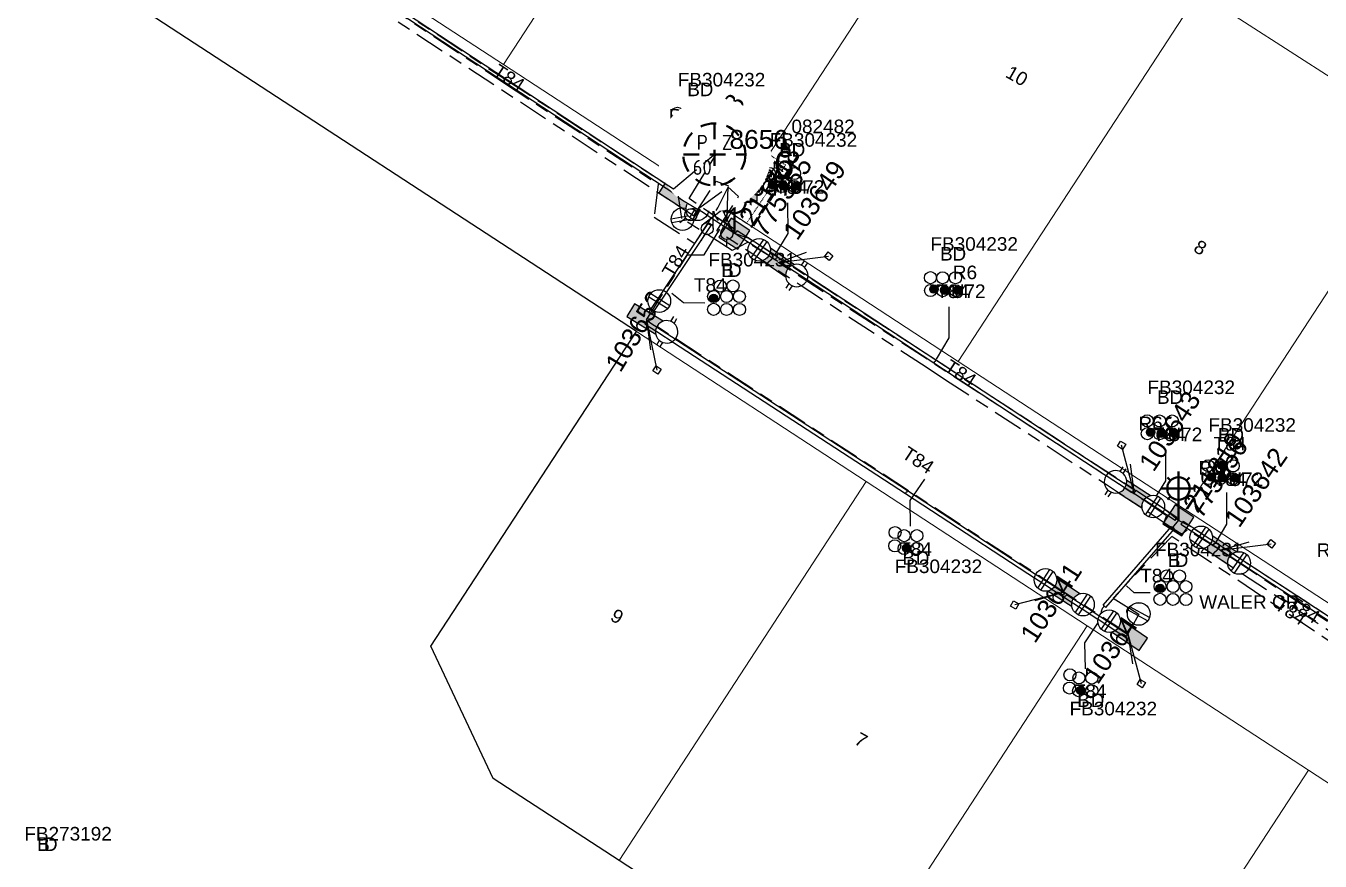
# Model space of a CAD drawing. Header units: metres. Extents: x 0 to 294317, y 0 to 6233398.
# Drawn here: x 293447.5 to 293619.1, y 6231684.6 to 6231795.4 of the extents above; entities that cross this region are included whole.
import ezdxf
from ezdxf.enums import TextEntityAlignment as Align

# ---------------------------------------------------------------- set-up
doc = ezdxf.new("R2010")
doc.units = ezdxf.units.M
for name, pattern in [('Cable Exist UG', [8.2, 4, -1.2, 1.8, -1.2]), ('Dash', [5, 3, -2]), ('HIDDEN', [0.375, 0.25, -0.125]), ('HIDDEN2', [0.1875, 0.125, -0.0625])]:
    doc.linetypes.add(name, pattern=pattern)
doc.layers.get('0').update_dxf_attribs({"color": 6})
for name, color, linetype in [('_User Miscellaneous1', 7, 'Continuous'), ('_User Miscellaneous2', 7, 'Continuous'), ('Duct_SP_EXT', 7, 'Continuous'), ('Equip_HV_EXT', 7, 'Continuous'), ('Equip_LV_EXT', 7, 'Continuous'), ('Equip_SL_EXT', 7, 'Continuous'), ('Equip_SP_SL_EXT', 7, 'Continuous'), ('Mains_HV_EXT', 7, 'Continuous'), ('Mains_LV_EXT', 7, 'Continuous'), ('Mains_SL_EXT', 7, 'Continuous'), ('Services_SP_EXT', 7, 'Continuous'), ('Sub_SP_EXT', 7, 'Continuous'), ('SupportsUG_SP_LV_EXT', 7, 'Continuous'), ('SupportsUG_SP_LV_SL_EXT', 7, 'Continuous'), ('Trench_SP_EXT', 7, 'Continuous')]:
    doc.layers.add(name, color=color, linetype=linetype)
for name, color, linetype, lineweight in [('Cadastre Land Parcels_SP_EXT', 9, 'Continuous', 5), ('Cadastre Other Property_SP_EXT', 9, 'HIDDEN', 5), ('Cadastre Roads_SP_EXT', 9, 'Continuous', 5)]:
    doc.layers.add(name, color=color, linetype=linetype, lineweight=lineweight)
doc.styles.add('COLUMN_LABEL', font='arial.ttf')
doc.styles.add('iecARIAL', font='arial.ttf', dxfattribs={"height": 2})
doc.styles.add('IESYMBOL1', font='isocp.shx')
doc.styles.add('POLE_LABEL', font='arial.ttf')
doc.styles.add('SLCP_LABEL', font='arial.ttf', dxfattribs={"height": 3.5})
doc.styles.get("Standard").update_dxf_attribs({"font": 'arial.ttf'})
doc.styles.add('SWITCH_LABEL', font='arial.ttf', dxfattribs={"height": 2.5})

# ---------------------------------------------------------------- blocks, each defined once
blk = doc.blocks.new('SUB_PADMOUNT_EXT')
for points in [[(0, 0), (-3.84, 1.92), (-3.84, -1.92)], [(0, 0), (3.84, 1.92), (3.84, -1.92)]]:
    blk.add_hatch(color=256).paths.add_polyline_path(points)
for p, q in [((3.84, 1.92), (-3.84, -1.92)), ((-3.84, 1.92), (3.84, -1.92))]:
    blk.add_line(p, q)
blk.add_lwpolyline([(-3.84, -1.92), (3.84, -1.92), (3.84, 1.92), (-3.84, 1.92)], close=True)
for tag, height, flags, p in [('ASSET_NUM', 3.5, 8, (2, 2)), ('STREET_CODE', 0.2, 9, (1.5, 0)), ('CONSTRUCTED_VOLTAGE', 0.2, 9, (1.5, -0.2)), ('OPERATING_VOLTAGE', 0.2, 9, (1.5, -0.6)), ('ORIENTATION', 0.2, 9, (1.5, -0.8)), ('OWNED_BY', 0.2, 9, (1.5, -1)), ('OPERATED_BY', 0.2, 9, (1.5, -1.2)), ('SECONDARY_VOLTAGE', 0.2, 9, (1.5, -1.6)), ('STATE', 0.2, 9, (1.5, -1.8)), ('NO_PHASES', 0.2, 9, (1.5, -0.4)), ('MAINTAINED_BY', 0.2, 9, (1.5, -1.4)), ('SUBSTATION_TYPE', 0.2, 9, (1.5, -2.2)), ('STREETNAME', 0.2, 9, (1.5, -3)), ('SUBURB', 0.2, 9, (1.5, -3.2)), ('PARENT', 0.2, 9, (1.5, -2)), ('USAGE', 0.2, 9, (1.5, -2.4)), ('LEGEND', 0.2, 9, (1.5, -2.6)), ('LOCATION', 0.2, 9, (1.5, -2.8)), ('NOTES', 0.2, 9, (1.5, -3.4)), ('Z', 0.2, 1, (1.5, -3.6))]:
    blk.add_attdef(tag, text='', height=height, dxfattribs=dict(flags=flags)).set_placement(p, align=Align.MIDDLE_LEFT)
blk = doc.blocks.new('COLUMN_EXT')
blk.add_hatch(color=256).paths.add_polyline_path([(-1.49, 1.48), (-1.49, -1.49), (1.48, -1.49), (1.48, 1.48)])
blk.add_lwpolyline([(-1.49, -1.49), (1.48, -1.49), (1.48, 1.48), (-1.49, 1.48)], close=True)
for tag, height, style, flags, p in [('ASSET_NUM', 2.5, 'COLUMN_LABEL', 8, (2, 2)), ('STRUCTURE_PLANT_NUMBER', 0.2, 'POLE_LABEL', 9, (1.81, 0.03)), ('STREET_CODE', 0.2, 'COLUMN_LABEL', 9, (1.81, -0.2))]:
    blk.add_attdef(tag, text='', height=height, dxfattribs=dict(style=style, flags=flags)).set_placement(p, align=Align.MIDDLE_LEFT)
at = {"flags": 9}
for tag, p in [('COLUMN_TYPE', (1.81, -0.4)), ('OWNED_BY', (1.81, -0.6)), ('STATE', (1.81, -0.8)), ('USAGE', (1.81, -1)), ('STREETNAME', (1.81, -1.6)), ('SUBURB', (1.81, -1.8)), ('LEGEND', (1.81, -1.2)), ('LOCATION', (1.81, -1.4)), ('NOTES', (1.81, -2))]:
    blk.add_attdef(tag, text='', height=0.2, dxfattribs=at).set_placement(p, align=Align.MIDDLE_LEFT)
at = {"flags": 1}
blk.add_attdef('Z', (1.81, -2.35), '', height=0.2, dxfattribs=at)
blk = doc.blocks.new('PILLAR_EXT')
blk.add_hatch(color=256).paths.add_polyline_path([(-2.475, 0.99), (-2.475, -0.99), (2.475, -0.99), (2.475, 0.99)])
blk.add_lwpolyline([(-2.475, -0.99), (2.475, -0.99), (2.475, 0.99), (-2.475, 0.99)], close=True)
at = {"style": 'iecARIAL', "flags": 8}
blk.add_attdef('ASSET_NUM', (1.5, 3.5), '', height=2.5, dxfattribs=at)
for tag, p, flags in [('OWNED_BY', (0, -0.2), 9), ('STATE', (0, -0.4), 9), ('SUPPORT_TYPE', (0, -0.6), 9), ('STREETNAME', (0, -1.8), 9), ('USAGE', (0, -0.8), 9), ('LEGEND', (0, -1), 9), ('LOCATION', (0, -1.2), 9), ('NOTES', (0, -1.4), 9), ('PARENT', (0, -1.6), 9), ('SUBURB', (0, -2), 1)]:
    blk.add_attdef(tag, p, '', height=0.2, dxfattribs=dict(flags=flags))
blk = doc.blocks.new('DUCT_EXT')
blk.add_circle((0, 0.8), 0.8)
at = {"flags": 1}
blk.add_attdef('Z', (0, 0), '', height=0.2, dxfattribs=at)
at = {"flags": 9}
for tag, p in [('DUCT_CODE', (0, 0)), ('XSECT_TYPE', (0, -0.2)), ('STATE', (0, -0.6)), ('FB_REFERENCE', (0, -0.4)), ('NOTES', (0, -0.8))]:
    blk.add_attdef(tag, text='', height=0.2, dxfattribs=at).set_placement(p, align=Align.MIDDLE_LEFT)
blk = doc.blocks.new('SL_LANTERN_EXT')
at = {"lineweight": 40}
for p, q in [((-1.46, 5.68), (-1.06, 5.28)), ((0, 1.97), (0, 6.47)), ((1.46, 5.68), (1.06, 5.28)), ((-2.25, 4.22), (2.25, 4.22)), ((-1.46, 2.76), (-1.06, 3.16)), ((0, 0), (0, 2.72)), ((1.46, 2.76), (1.06, 3.16))]:
    blk.add_line(p, q, dxfattribs=at)
blk.add_circle((0, 4.22), 1.5, dxfattribs=at)
at = {"style": 'iecARIAL', "flags": 8}
blk.add_attdef('ASSET_NUM', (1.5, 1.5), '', height=2.5, dxfattribs=at)
for tag, p, height, flags in [('OPERATING_VOLTAGE', (0.98, -1.65), 0.2, 9), ('ORIENTATION', (0.98, -1.85), 0.2, 9), ('CONSTRUCTED_VOLTAGE', (0.98, -0.65), 0.2, 9), ('CONTROL_TYPE', (0.98, -0.85), 0.2, 9), ('LANTERN_PURPOSE', (0.98, -1.05), 0.2, 9), ('LANTERN_TYPE', (0.98, -1.25), 0.2, 9), ('NO_PHASES', (0.98, -1.45), 0.2, 9), ('LNUMBER', (2.18, -3.25), 2.5, 8), ('OWNED_BY', (0.98, -2.05), 0.2, 9), ('STATE', (0.98, -2.25), 0.2, 9), ('USAGE', (0.98, -2.45), 0.2, 9), ('CEXIST', (0.98, -2.65), 0.2, 9), ('CNEW', (0.98, -2.85), 0.2, 9), ('CNUMBER', (0.98, -3.05), 0.2, 9), ('CREMOVE', (0.98, -3.25), 0.2, 9), ('CREPLACE', (0.98, -3.45), 0.2, 9), ('LKINGHEIGHT', (0.98, -3.65), 0.2, 9), ('LBRACKET', (0.98, -3.85), 0.2, 9), ('LBRACKETVOCAB', (0.98, -4.05), 0.2, 9), ('LCATEGORY', (0.98, -4.25), 0.2, 9), ('LCHARGE1', (0.98, -4.45), 0.2, 9), ('LCHARGE1PERCENT', (0.98, -4.65), 0.2, 9), ('LCHARGE2', (0.98, -4.85), 0.2, 9), ('LCHARGE2PERCENT', (0.98, -5.05), 0.2, 9), ('LCHARGE3', (0.98, -5.25), 0.2, 9), ('LCHARGE3PERCENT', (0.98, -5.45), 0.2, 9), ('LEXIST', (0.98, -5.65), 0.2, 9), ('LLAMP', (0.98, -5.85), 0.2, 9), ('LLAMPVOCAB', (0.98, -6.05), 0.2, 9), ('LMAST', (0.98, -6.25), 0.2, 9), ('LMASTVOCAB', (0.98, -6.45), 0.2, 9), ('LNEW', (0.98, -6.65), 0.2, 9), ('LANTNUMBER', (0.98, -6.85), 0.2, 9), ('LOUTREACH', (0.98, -7.25), 0.2, 9), ('LOUTREACHVOCAB', (0.98, -7.45), 0.2, 9), ('LRATECODE', (0.98, -7.65), 0.2, 9), ('LREMOVE', (0.98, -7.85), 0.2, 9), ('LREPLACE', (0.98, -8.05), 0.2, 9), ('LTYPE', (0.98, -8.25), 0.2, 9), ('LTYPEVOCAB', (0.98, -8.45), 0.2, 9), ('LEGEND', (0.98, -8.65), 0.2, 9), ('STREETNAME', (0.98, -9.25), 0.2, 9), ('SUBURB', (0.98, -9.45), 0.2, 1), ('LOCATION', (0.98, -8.85), 0.2, 9), ('NOTES', (0.98, -9.05), 0.2, 9)]:
    blk.add_attdef(tag, p, '', height=height, dxfattribs=dict(flags=flags))
blk = doc.blocks.new('CCP_EXT')
at = {"flags": 9}
for tag, p in [('STATE', (0, -1.8)), ('LIFE_SUPPORT', (0, -1.6)), ('NOTES', (0, -2))]:
    blk.add_attdef(tag, text='', height=0.2, dxfattribs=at).set_placement(p, align=Align.MIDDLE_LEFT)
blk.add_wipeout([(0, 0.57), (0.57, 0), (0, -0.57), (-0.57, 0)])
blk.add_lwpolyline([(-0.57, 0), (0, 0.57), (0.57, 0), (0, -0.57), (-0.57, 0)])
at = {"flags": 1}
blk.add_attdef('Z', (0, 0), '', height=0.2, dxfattribs=at)
at = {"flags": 9}
for tag, p in [('CCP_TYPE', (0, 0)), ('CONSTRUCTED_VOLTAGE', (0, -0.2)), ('OPERATING_VOLTAGE', (0, -0.6)), ('ORIENTATION', (0, -0.8)), ('OWNED_BY', (0, -1)), ('NO_PHASES', (0, -0.4)), ('USAGE', (0, -1.2)), ('LEGEND', (0, -1.4))]:
    blk.add_attdef(tag, text='', height=0.2, dxfattribs=at).set_placement(p, align=Align.MIDDLE_LEFT)
blk = doc.blocks.new('LV_UG_LINKS_CLOSED_EXT')
blk.add_wipeout([(-1.06, 1.06), (-1.18, 0.92), (-1.29, 0.76), (-1.37, 0.59), (-1.43, 0.42), (-1.48, 0.23), (-1.49, 0.05), (-1.49, -0.14), (-1.46, -0.33), (-1.41, -0.51), (-1.33, -0.68), (-1.24, -0.84), (-1.12, -0.99), (-0.99, -1.12), (-0.84, -1.24), (-0.68, -1.33), (-0.51, -1.41), (-0.33, -1.46), (-0.14, -1.49), (0.05, -1.49), (0.23, -1.48), (0.42, -1.43), (0.59, -1.37), (0.76, -1.29), (0.92, -1.18), (1.06, -1.06), (1.18, -0.92), (1.29, -0.76), (1.37, -0.59), (1.43, -0.42), (1.48, -0.23), (1.49, -0.05), (1.49, 0.14), (1.46, 0.33), (1.41, 0.51), (1.33, 0.68), (1.24, 0.84), (1.12, 0.99), (0.99, 1.12), (0.84, 1.24), (0.68, 1.33), (0.51, 1.41), (0.33, 1.46), (0.14, 1.49), (-0.05, 1.49), (-0.23, 1.48), (-0.42, 1.43), (-0.59, 1.37), (-0.76, 1.29), (-0.92, 1.18)])
for p, q in [((-0.25, -1.48), (-0.25, 1.48)), ((0.25, -1.48), (0.25, 1.48))]:
    blk.add_line(p, q)
blk.add_circle((0, 0), 1.5)
at = {"flags": 9}
for tag, p in [('ACTUAL_STATUS', (0, 0)), ('CONSTRUCTED_VOLTAGE', (0, -0.2)), ('OPERATING_VOLTAGE', (0, -0.6)), ('ORIENTATION', (0, -0.8)), ('STATE', (0, -1)), ('SWITCH_TYPE', (0, -1.2)), ('NO_PHASES', (0, -0.4)), ('USAGE', (0, -1.4)), ('NOTES', (0, -1.6))]:
    blk.add_attdef(tag, text='', height=0.2, dxfattribs=at).set_placement(p, align=Align.MIDDLE_LEFT)
at = {"flags": 1}
blk.add_attdef('Z', (0, 0), '', height=0.2, dxfattribs=at)
blk = doc.blocks.new('LV_UG_LINKS_OPEN_EXT')
for p, q in [((-0.25, 1.47), (-0.25, 2.22)), ((0.25, 1.47), (0.25, 2.22)), ((-0.25, -1.47), (-0.25, -2.22)), ((0.25, -1.47), (0.25, -2.22))]:
    blk.add_line(p, q)
at = {"flags": 9}
for tag, p in [('ACTUAL_STATUS', (0, 0)), ('CONSTRUCTED_VOLTAGE', (0, -0.2)), ('OPERATING_VOLTAGE', (0, -0.6)), ('ORIENTATION', (0, -0.8)), ('STATE', (0, -1)), ('SWITCH_TYPE', (0, -1.2)), ('NO_PHASES', (0, -0.4)), ('USAGE', (0, -1.4)), ('NOTES', (0, -1.6))]:
    blk.add_attdef(tag, text='', height=0.2, dxfattribs=at).set_placement(p, align=Align.MIDDLE_LEFT)
at = {"flags": 1}
blk.add_attdef('Z', (0, 0), '', height=0.2, dxfattribs=at)
blk.add_wipeout([(-0.25, 1.47), (-0.43, 1.43), (-0.61, 1.36), (-0.77, 1.28), (-0.93, 1.17), (-1.07, 1.05), (-1.19, 0.9), (-1.29, 0.75), (-1.38, 0.58), (-1.44, 0.4), (-1.48, 0.22), (-1.49, 0.03), (-1.49, -0.16), (-1.45, -0.34), (-1.4, -0.52), (-1.32, -0.69), (-1.23, -0.85), (-1.11, -1), (-0.98, -1.13), (-0.83, -1.24), (-0.66, -1.34), (-0.49, -1.41), (-0.31, -1.46), (-0.13, -1.49), (0.06, -1.49), (0.25, -1.47), (0.43, -1.43), (0.61, -1.36), (0.77, -1.28), (0.93, -1.17), (1.07, -1.05), (1.19, -0.9), (1.29, -0.75), (1.38, -0.58), (1.44, -0.4), (1.48, -0.22), (1.49, -0.03), (1.49, 0.16), (1.45, 0.34), (1.4, 0.52), (1.32, 0.69), (1.23, 0.85), (1.11, 1), (0.98, 1.13), (0.83, 1.24), (0.66, 1.34), (0.49, 1.41), (0.31, 1.46), (0.13, 1.49), (-0.06, 1.49)])
blk.add_lwpolyline([(0, -1.49, 1), (0, 1.49, 1)], format="xyb", close=True)
blk = doc.blocks.new('LV_UG_DFUSE_CLOSED_EXT')
for points in [[(1, 0), (0, 0)], [(5.04, 0.73), (2.16, -0.72)], [(5.05, -0.71), (2.16, 0.72)], [(6.2, 0.01), (7.2, 0.01)]]:
    blk.add_lwpolyline(points)
for centre in [(1.8, 0), (5.4, 0.01)]:
    blk.add_circle(centre, 0.8)
at = {"flags": 9}
for tag, p in [('ACTUAL_STATUS', (0, 0)), ('CONSTRUCTED_VOLTAGE', (0, -0.2)), ('OPERATING_VOLTAGE', (0, -0.6)), ('ORIENTATION', (0, -0.8)), ('STATE', (0, -1)), ('SWITCH_TYPE', (0, -1.2)), ('NO_PHASES', (0, -0.4)), ('USAGE', (0, -1.4)), ('NOTES', (0, -1.6))]:
    blk.add_attdef(tag, text='', height=0.2, dxfattribs=at).set_placement(p, align=Align.MIDDLE_LEFT)
at = {"flags": 1}
blk.add_attdef('Z', (0, 0), '', height=0.2, dxfattribs=at)
blk = doc.blocks.new('SWG_HOLEC_SU_EXT')
blk.add_line((1.8, -2), (5.8, -2))
for points in [[(1, 0), (0, 0)], [(6.6, 0), (7.6, 0)]]:
    blk.add_lwpolyline(points)
for points in [[(1.8, -0.8, 1), (1.8, 0.8, 1)], [(5.8, -0.8, 1), (5.8, 0.8, 1)]]:
    blk.add_lwpolyline(points, format="xyb", close=True)
at = {"style": 'SWITCH_LABEL', "flags": 8}
blk.add_attdef('ASSET_NUM', text='', height=2.5, rotation=179.9544, dxfattribs=at).set_placement((-2.4, 0), align=Align.MIDDLE_LEFT)
at = {"flags": 1}
blk.add_attdef('Z', (0, 0), '', height=0.2, dxfattribs=at)
at = {"flags": 9}
for tag, p in [('ACTUAL_STATUS', (0, -0.4)), ('CONSTRUCTED_VOLTAGE', (0, -0.6)), ('OPERATING_VOLTAGE', (0, -1)), ('ORIENTATION', (0, -1.2)), ('OWNED_BY', (0, -1.4)), ('STATE', (0, -1.8)), ('NO_PHASES', (0, -0.8)), ('PARENT', (0, -1.6)), ('SWITCH_TYPE', (0, -2)), ('STREETNAME', (0, -2.6)), ('SUBURB', (0, -2.8)), ('USAGE', (0, -2.2)), ('LOCATION', (0, -2.4)), ('NOTES', (0, -3))]:
    blk.add_attdef(tag, text='', height=0.2, dxfattribs=at).set_placement(p, align=Align.MIDDLE_LEFT)
at = {"style": 'SWITCH_LABEL', "flags": 9}
blk.add_attdef('STREET_CODE', text='', height=0.2, dxfattribs=at).set_placement((0, -0.2), align=Align.MIDDLE_LEFT)
blk = doc.blocks.new('CABLE_LARGE_EXT')
h = blk.add_hatch(color=256)
edge = h.paths.add_edge_path()
edge.add_arc((0, 0.55), 0.55, 0, 360)
blk.add_circle((0, 0.55), 0.55)
at = {"flags": 1}
blk.add_attdef('Z', (0, 0), '', height=0.2, dxfattribs=at)
at = {"flags": 9}
for tag, p in [('COND_CODE', (0, 0)), ('STATE', (0, -0.4)), ('XSECT_SIZE', (0, -0.6)), ('FB_REFERENCE', (0, -0.2)), ('NOTES', (0, -0.8))]:
    blk.add_attdef(tag, text='', height=0.2, dxfattribs=at).set_placement(p, align=Align.MIDDLE_LEFT)
blk = doc.blocks.new('SLCP_ZELL_EXT')
blk.add_wipeout([(-0.24, 7.5), (-0.71, 7.47), (-1.17, 7.41), (-1.64, 7.32), (-2.09, 7.21), (-2.54, 7.06), (-2.98, 6.89), (-3.41, 6.69), (-3.82, 6.46), (-4.22, 6.21), (-4.6, 5.93), (-4.96, 5.63), (-5.31, 5.31), (-5.63, 4.96), (-5.93, 4.6), (-6.21, 4.22), (-6.46, 3.82), (-6.69, 3.41), (-6.89, 2.98), (-7.06, 2.54), (-7.21, 2.09), (-7.32, 1.64), (-7.41, 1.17), (-7.47, 0.71), (-7.5, 0.24), (-7.5, -0.24), (-7.47, -0.71), (-7.41, -1.17), (-7.32, -1.64), (-7.21, -2.09), (-7.06, -2.54), (-6.89, -2.98), (-6.69, -3.41), (-6.46, -3.82), (-6.21, -4.22), (-5.93, -4.6), (-5.63, -4.96), (-5.31, -5.31), (-4.96, -5.63), (-4.6, -5.93), (-4.22, -6.21), (-3.82, -6.46), (-3.41, -6.69), (-2.98, -6.89), (-2.54, -7.06), (-2.09, -7.21), (-1.64, -7.32), (-1.17, -7.41), (-0.71, -7.47), (-0.24, -7.5), (0.24, -7.5), (0.71, -7.47), (1.17, -7.41), (1.64, -7.32), (2.09, -7.21), (2.54, -7.06), (2.98, -6.89), (3.41, -6.69), (3.82, -6.46), (4.22, -6.21), (4.6, -5.93), (4.96, -5.63), (5.31, -5.31), (5.63, -4.96), (5.93, -4.6), (6.21, -4.22), (6.46, -3.82), (6.69, -3.41), (6.89, -2.98), (7.06, -2.54), (7.21, -2.09), (7.32, -1.64), (7.41, -1.17), (7.47, -0.71), (7.5, -0.24), (7.5, 0.24), (7.47, 0.71), (7.41, 1.17), (7.32, 1.64), (7.21, 2.09), (7.06, 2.54), (6.89, 2.98), (6.69, 3.41), (6.46, 3.82), (6.21, 4.22), (5.93, 4.6), (5.63, 4.96), (5.31, 5.31), (4.96, 5.63), (4.6, 5.93), (4.22, 6.21), (3.82, 6.46), (3.41, 6.69), (2.98, 6.89), (2.54, 7.06), (2.09, 7.21), (1.64, 7.32), (1.17, 7.41), (0.71, 7.47), (0.24, 7.5)])
at = {"linetype": 'Dash', "lineweight": 40, "ltscale": 0.7}
for p, q in [((0, 4.11), (0, -4.11)), ((-4.11, 0), (4.11, 0))]:
    blk.add_line(p, q, dxfattribs=at)
blk.add_circle((0, 0), 4.11, dxfattribs=at)
at = {"lineweight": 40, "style": 'IESYMBOL1'}
for s, p in [('P', (-1.6, 0)), ('Z', (1.7, 0)), ('60', (-1.61, -3.31))]:
    blk.add_text(s, height=2, dxfattribs=at).set_placement(p, align=Align.BOTTOM_CENTER)
at = {"style": 'SLCP_LABEL'}
for tag, height, flags, p in [('ASSET_NUM', 2.5, 8, (2, 2)), ('STREET_CODE', 0.2, 9, (0, -0.2))]:
    blk.add_attdef(tag, text='', height=height, dxfattribs=dict(at, flags=flags)).set_placement(p, align=Align.MIDDLE_LEFT)
at = {"flags": 1}
blk.add_attdef('Z', (0, 0), '', height=0.2, dxfattribs=at)
at = {"flags": 9}
for tag, p in [('CONSTRUCTED_VOLTAGE', (0, -0.4)), ('CONTROL_TYPE', (0, -0.6)), ('OPERATING_VOLTAGE', (0, -1)), ('ORIENTATION', (0, -1.2)), ('OWNED_BY', (0, -1.4)), ('NO_PHASES', (0, -0.8)), ('USAGE', (0, -1.6)), ('LOCATION', (0, -1.8)), ('STATE', (0, -2)), ('NOTES', (0, -2.2))]:
    blk.add_attdef(tag, text='', height=0.2, dxfattribs=at).set_placement(p, align=Align.MIDDLE_LEFT)

msp = doc.modelspace()

# ---------------------------------------------------------------- linework, layer by layer
at = {"layer": '_User Miscellaneous1', "linetype": 'Continuous'}
msp.add_lwpolyline([(293619.57, 6231624.64), (293618.8, 6231625.03), (293618.02, 6231625.41), (293617.25, 6231625.81), (293616.48, 6231626.21), (293615.72, 6231626.62), (293614.96, 6231627.04), (293614.2, 6231627.46), (293613.5, 6231627.86), (293612.79, 6231628.27), (293612.1, 6231628.68), (293611.4, 6231629.1), (293610.71, 6231629.53), (293610.02, 6231629.96), (293609.33, 6231630.39), (293608.65, 6231630.83), (293584.78, 6231646.42), (293555.46, 6231665.56), (293526.15, 6231684.7), (293509.48, 6231695.59), (293501.22, 6231713.13), (293528.45, 6231754.87), (293460.8, 6231799.04)], dxfattribs=at)
at = {"layer": 'Cadastre Land Parcels_SP_EXT', "linetype": 'Continuous'}
for points in [[(293698.49, 6231795.18), (293724.84, 6231835.6), (293688.04, 6231859.72), (293651.23, 6231883.84), (293614.43, 6231907.96), (293577.62, 6231932.08), (293548.46, 6231887.36), (293524.43, 6231850.49), (293542.5, 6231838.84), (293561.42, 6231826.65), (293572.76, 6231819.33), (293598.4, 6231802.81), (293603.03, 6231799.83), (293633.29, 6231780.32), (293635.39, 6231778.97), (293663.13, 6231761.09), (293672.38, 6231755.13), (293698.49, 6231795.18)], [(293542.5, 6231838.84), (293524.43, 6231850.49), (293512.24, 6231858.34), (293480.78, 6231810.13), (293481.12, 6231809.85), (293481.46, 6231809.58), (293481.81, 6231809.31), (293482.16, 6231809.05), (293482.52, 6231808.79), (293482.88, 6231808.54), (293483.24, 6231808.29), (293483.6, 6231808.05), (293510.82, 6231790.28), (293542.5, 6231838.84)], [(293572.76, 6231819.33), (293561.42, 6231826.65), (293542.5, 6231838.84), (293510.82, 6231790.28), (293540.97, 6231770.59), (293572.76, 6231819.33)], [(293603.03, 6231799.83), (293598.4, 6231802.81), (293572.76, 6231819.33), (293540.97, 6231770.59), (293571.12, 6231750.91), (293603.03, 6231799.83)], [(293633.29, 6231780.32), (293603.03, 6231799.83), (293571.12, 6231750.91), (293601.27, 6231731.23), (293633.29, 6231780.32)], [(293663.13, 6231761.09), (293635.39, 6231778.97), (293633.29, 6231780.32), (293601.27, 6231731.23), (293630.99, 6231711.83), (293663.13, 6231761.09)], [(293558.93, 6231734.96), (293528.45, 6231754.87), (293501.22, 6231713.13), (293509.48, 6231695.59), (293526.15, 6231684.7), (293558.93, 6231734.96)], [(293588.24, 6231715.83), (293558.93, 6231734.96), (293526.15, 6231684.7), (293555.46, 6231665.56), (293588.24, 6231715.83)], [(293617.56, 6231696.7), (293588.24, 6231715.83), (293555.46, 6231665.56), (293584.78, 6231646.42), (293617.56, 6231696.7)], [(293646.87, 6231677.56), (293617.56, 6231696.7), (293584.78, 6231646.42), (293608.65, 6231630.83), (293609.33, 6231630.39), (293610.02, 6231629.96), (293610.71, 6231629.53), (293611.4, 6231629.1), (293612.1, 6231628.68), (293612.79, 6231628.27), (293613.5, 6231627.86), (293614.2, 6231627.46), (293646.87, 6231677.56)]]:
    msp.add_lwpolyline(points, close=True, dxfattribs=at)
at = {"layer": 'Cadastre Other Property_SP_EXT', "linetype": 'HIDDEN2'}
msp.add_lwpolyline([(293536.8, 6231773.32), (293543.05, 6231769.21), (293548.22, 6231776.94), (293541.83, 6231781.12), (293536.8, 6231773.32)], close=True, dxfattribs=at)
at = {"layer": 'Duct_SP_EXT'}
for p, q in [((293541.19, 6231768.09), (293541.32, 6231768.29)), ((293541.45, 6231768.49), (293541.32, 6231768.29)), ((293541.8, 6231768.27), (293541.67, 6231768.06)), ((293541.54, 6231767.86), (293541.67, 6231768.06)), ((293568.14, 6231751.09), (293568.01, 6231750.89)), ((293568.14, 6231751.09), (293568.01, 6231750.89)), ((293568.14, 6231751.09), (293568.14, 6231751.09)), ((293567.87, 6231750.69), (293568.01, 6231750.89)), ((293567.87, 6231750.69), (293568.01, 6231750.89)), ((293567.87, 6231750.69), (293567.87, 6231750.69)), ((293564.15, 6231733.37), (293564.28, 6231733.57)), ((293564.15, 6231733.37), (293564.28, 6231733.57)), ((293564.15, 6231733.37), (293564.15, 6231733.37)), ((293564.41, 6231733.77), (293564.28, 6231733.57)), ((293564.41, 6231733.77), (293564.28, 6231733.57)), ((293564.41, 6231733.77), (293564.41, 6231733.77)), ((293600.13, 6231730.22), (293600, 6231730.02))]:
    msp.add_line(p, q, dxfattribs=at)
for points in [[(293536.33, 6231779.95), (293536.32, 6231775.85), (293534.61, 6231773.04)], [(293548.51, 6231771.95), (293548.53, 6231767.86), (293546.83, 6231765.05)], [(293537.52, 6231758.64), (293534.7, 6231758.66), (293533.14, 6231759.9)], [(293569.87, 6231758.13), (293569.88, 6231754.02), (293568.18, 6231751.19)], [(293598.61, 6231739.15), (293598.61, 6231735.06), (293596.88, 6231732.26)], [(293564.8, 6231729.03), (293564.75, 6231732.45), (293566.7, 6231735.3)], [(293606.68, 6231733.5), (293606.69, 6231729.32), (293605.27, 6231726.95)], [(293596.59, 6231720.21), (293594.46, 6231720.22), (293593.43, 6231721.12)], [(293587.99, 6231710.15), (293587.89, 6231713.6), (293589.81, 6231716.46)]]:
    msp.add_lwpolyline(points, dxfattribs=at)
at = {"layer": 'Trench_SP_EXT', "linetype": 'Cable Exist UG'}
for points in [[(293534.04, 6231772.73), (293533.43, 6231777.44)], [(293547.25, 6231764.01), (293551.58, 6231765.61)], [(293529.8, 6231756.42), (293530.26, 6231757.15)], [(293529.8, 6231756.42), (293530.42, 6231751.82)], [(293594.48, 6231733.3), (293593.88, 6231737.85)], [(293599.6, 6231728.86), (293600.32, 6231729.82)], [(293605.84, 6231725.89), (293610.36, 6231727.16)], [(293585.11, 6231720.31), (293580.79, 6231718.99)], [(293593.63, 6231714.77), (293594.33, 6231710.15)]]:
    msp.add_lwpolyline(points, dxfattribs=at)
for points in [[(293536.85, 6231771.26, 0.302116), (293539.09, 6231772.33)], [(293539.09, 6231772.33, 0.370055), (293539.31, 6231769.61)], [(293590.51, 6231718.42, 0.434544), (293590.31, 6231716.93)]]:
    msp.add_lwpolyline(points, format="xyb", dxfattribs=at)

# ---------------------------------------------------------------- block references
at = {"layer": 'Duct_SP_EXT', "rotation": 90.11228781508304}
for p in [(293534.71, 6231783.82), (293536.33, 6231783.81), (293538.03, 6231783.81), (293534.72, 6231782.12), (293536.37, 6231782.11), (293538.03, 6231782.11), (293546.89, 6231775.83), (293548.51, 6231775.81), (293550.21, 6231775.81), (293546.89, 6231774.13), (293548.51, 6231774.11), (293550.23, 6231774.11), (293568.24, 6231762.01), (293569.86, 6231762), (293571.56, 6231762), (293568.26, 6231760.31), (293569.89, 6231760.29), (293571.61, 6231760.28), (293596.99, 6231743.02), (293598.61, 6231743.01), (293600.31, 6231743.01), (293597, 6231741.32), (293598.62, 6231741.31), (293600.32, 6231741.31), (293605.06, 6231737.07), (293606.68, 6231737.05), (293608.39, 6231737.05), (293605.06, 6231735.37), (293606.68, 6231735.36), (293608.39, 6231735.36)]:
    msp.add_blockref('DUCT_EXT', p, dxfattribs=at)
at = {"layer": 'Duct_SP_EXT'}
for name, p in [('CABLE_LARGE_EXT', (293534.36, 6231781.76)), ('CABLE_LARGE_EXT', (293535.79, 6231781.61)), ('CABLE_LARGE_EXT', (293537.49, 6231781.62)), ('CABLE_LARGE_EXT', (293546.53, 6231773.76)), ('CABLE_LARGE_EXT', (293547.96, 6231773.61)), ('CABLE_LARGE_EXT', (293549.67, 6231773.63)), ('DUCT_EXT', (293539.56, 6231760.1)), ('DUCT_EXT', (293541.26, 6231760.11)), ('DUCT_EXT', (293538.7, 6231758.71)), ('CABLE_LARGE_EXT', (293538.7, 6231758.71)), ('DUCT_EXT', (293540.41, 6231758.7)), ('DUCT_EXT', (293542.11, 6231758.7)), ('CABLE_LARGE_EXT', (293567.9, 6231759.94)), ('CABLE_LARGE_EXT', (293569.33, 6231759.79)), ('CABLE_LARGE_EXT', (293571.04, 6231759.8)), ('DUCT_EXT', (293538.7, 6231757.01)), ('DUCT_EXT', (293540.41, 6231757)), ('DUCT_EXT', (293542.12, 6231757)), ('CABLE_LARGE_EXT', (293596.63, 6231740.96)), ('CABLE_LARGE_EXT', (293598.06, 6231740.81)), ('CABLE_LARGE_EXT', (293599.77, 6231740.82)), ('CABLE_LARGE_EXT', (293606.11, 6231736.55)), ('CABLE_LARGE_EXT', (293604.69, 6231735.01)), ('CABLE_LARGE_EXT', (293606.13, 6231734.92)), ('CABLE_LARGE_EXT', (293607.85, 6231734.87)), ('DUCT_EXT', (293562.75, 6231727.4)), ('DUCT_EXT', (293562.71, 6231725.64)), ('DUCT_EXT', (293563.95, 6231726.99)), ('DUCT_EXT', (293565.65, 6231726.99)), ('DUCT_EXT', (293563.95, 6231725.29)), ('CABLE_LARGE_EXT', (293564.29, 6231725.59)), ('DUCT_EXT', (293565.65, 6231725.29)), ('DUCT_EXT', (293598.75, 6231721.64)), ('DUCT_EXT', (293600.47, 6231721.64)), ('DUCT_EXT', (293597.89, 6231720.25)), ('DUCT_EXT', (293599.61, 6231720.24)), ('DUCT_EXT', (293601.32, 6231720.23)), ('DUCT_EXT', (293597.88, 6231718.55)), ('DUCT_EXT', (293599.6, 6231718.54)), ('DUCT_EXT', (293601.32, 6231718.53)), ('DUCT_EXT', (293585.94, 6231708.53)), ('DUCT_EXT', (293585.88, 6231706.78)), ('DUCT_EXT', (293587.13, 6231708.12)), ('DUCT_EXT', (293588.84, 6231708.11)), ('DUCT_EXT', (293587.09, 6231706.43)), ('CABLE_LARGE_EXT', (293587.37, 6231706.73)), ('DUCT_EXT', (293588.84, 6231706.41))]:
    msp.add_blockref(name, p, dxfattribs=at)
at = {"layer": 'Equip_HV_EXT'}
ref = msp.add_blockref('SWG_HOLEC_SU_EXT', (293542.05, 6231772.88), dxfattribs=dict(at, rotation=57.48744496166732))
ref.add_attrib('ASSET_NUM', '59647', dxfattribs={"layer": '0', "height": 2.5, "style": 'SWITCH_LABEL'}).set_placement((293539.65, 6231774.13), align=Align.MIDDLE_LEFT)
at = {"layer": 'Equip_LV_EXT'}
for p, rotation in [((293540.37, 6231774.63), 113.5150340430525), ((293540.6, 6231773.27), 268.254572317038)]:
    msp.add_blockref('LV_UG_DFUSE_CLOSED_EXT', p, dxfattribs=dict(at, rotation=rotation))
at = {"layer": 'Equip_SP_SL_EXT'}
ref = msp.add_blockref('SL_LANTERN_EXT', (293541.45, 6231767.84), dxfattribs=at)
ref.add_attrib('ASSET_NUM', '211818', dxfattribs={"layer": '0', "height": 2.5, "rotation": 56.9893, "style": 'iecARIAL'}).set_placement((293542.95, 6231769.34), align=Align.MIDDLE_LEFT)
ref = msp.add_blockref('SL_LANTERN_EXT', (293600.32, 6231729.82), dxfattribs=at)
ref.add_attrib('ASSET_NUM', '211819', dxfattribs={"layer": '0', "height": 2.5, "rotation": 57.3106, "style": 'iecARIAL'}).set_placement((293601.82, 6231731.32), align=Align.MIDDLE_LEFT)
at = {"layer": 'Sub_SP_EXT'}
ref = msp.add_blockref('SUB_PADMOUNT_EXT', (293540.61, 6231774.03), dxfattribs=at)
ref.add_attrib('ASSET_NUM', '25716', dxfattribs={"layer": '0', "height": 3.5}).set_placement((293542.61, 6231774.28), align=Align.BOTTOM_CENTER)
at = {"layer": 'SupportsUG_SP_LV_EXT'}
ref = msp.add_blockref('PILLAR_EXT', (293534.04, 6231772.73), dxfattribs=dict(at, rotation=326.82774368139))
ref.add_attrib('ASSET_NUM', '103648', dxfattribs={"layer": '0', "height": 2.5, "rotation": 56.8277, "style": 'iecARIAL'}).set_placement((293535.54, 6231776.23), align=Align.MIDDLE_LEFT)
ref = msp.add_blockref('PILLAR_EXT', (293547.25, 6231764.01), dxfattribs=dict(at, rotation=325.4379113841441))
ref.add_attrib('ASSET_NUM', '103649', dxfattribs={"layer": '0', "height": 2.5, "rotation": 55.4379, "style": 'iecARIAL'}).set_placement((293548.75, 6231767.51), align=Align.MIDDLE_LEFT)
ref = msp.add_blockref('PILLAR_EXT', (293529.8, 6231756.42), dxfattribs=dict(at, rotation=328.7914353222895))
ref.add_attrib('ASSET_NUM', '103652', dxfattribs={"layer": '0', "height": 2.5, "rotation": 58.7914, "style": 'iecARIAL'}).set_placement((293531.3, 6231759.92), align=Align.MIDDLE_RIGHT)
ref = msp.add_blockref('PILLAR_EXT', (293594.48, 6231733.3), dxfattribs=dict(at, rotation=326.8518921546777))
ref.add_attrib('ASSET_NUM', '103643', dxfattribs={"layer": '0', "height": 2.5, "rotation": 56.8519, "style": 'iecARIAL'}).set_placement((293595.98, 6231736.8), align=Align.MIDDLE_LEFT)
ref = msp.add_blockref('PILLAR_EXT', (293605.84, 6231725.89), dxfattribs=dict(at, rotation=325.8222232981788))
ref.add_attrib('ASSET_NUM', '103642', dxfattribs={"layer": '0', "height": 2.5, "rotation": 55.8222, "style": 'iecARIAL'}).set_placement((293607.34, 6231729.39), align=Align.MIDDLE_LEFT)
ref = msp.add_blockref('PILLAR_EXT', (293585.11, 6231720.31), dxfattribs=dict(at, rotation=326.8846153746144))
ref.add_attrib('ASSET_NUM', '103641', dxfattribs={"layer": '0', "height": 2.5, "rotation": 56.8846, "style": 'iecARIAL'}).set_placement((293586.61, 6231723.81), align=Align.MIDDLE_RIGHT)
ref = msp.add_blockref('PILLAR_EXT', (293593.63, 6231714.77), dxfattribs=dict(at, rotation=325.8664942327357))
ref.add_attrib('ASSET_NUM', '103640', dxfattribs={"layer": '0', "height": 2.5, "rotation": 55.8665, "style": 'iecARIAL'}).set_placement((293595.13, 6231718.27), align=Align.MIDDLE_RIGHT)
at = {"layer": 'SupportsUG_SP_LV_SL_EXT'}
ref = msp.add_blockref('COLUMN_EXT', (293541.45, 6231767.84), dxfattribs=dict(at, rotation=56.98930395341535))
ref.add_attrib('ASSET_NUM', '775355', dxfattribs={"layer": '0', "height": 2.5, "rotation": 56.9893, "style": 'COLUMN_LABEL'}).set_placement((293543.45, 6231768.59), align=Align.TOP_LEFT)
ref = msp.add_blockref('COLUMN_EXT', (293600.32, 6231729.82), dxfattribs=dict(at, rotation=57.30528329886546))
ref.add_attrib('ASSET_NUM', '775356', dxfattribs={"layer": '0', "height": 2.5, "rotation": 57.3106, "style": 'COLUMN_LABEL'}).set_placement((293602.32, 6231730.57), align=Align.MIDDLE_LEFT)

# ---------------------------------------------------------------- texts
at = {"layer": '_User Miscellaneous2'}
for s, p in [('FB304232', (293533.94, 6231787.37)), ('B', (293535.2, 6231786.08)), ('D', (293536.84, 6231786.08)), ('R6', (293532.74, 6231782.58)), ('T84', (293534.68, 6231781.13)), ('U72', (293536.59, 6231781.12)), ('FB304232', (293546.12, 6231779.38)), ('B', (293547.39, 6231778.08)), ('D', (293549.03, 6231778.08)), ('R6', (293544.91, 6231774.59)), ('T84', (293546.84, 6231773.13)), ('U72', (293548.76, 6231773.13)), ('FB304232', (293567.44, 6231765.58)), ('FB304231', (293538, 6231763.5)), ('B', (293568.72, 6231764.28)), ('D', (293570.36, 6231764.27)), ('B', (293539.7, 6231762.1)), ('D', (293540.6, 6231762.11)), ('R6', (293570.41, 6231761.81)), ('T84', (293536.07, 6231760.14)), ('T84', (293568.22, 6231759.31)), ('U72', (293570.13, 6231759.31)), ('FB304232', (293596.22, 6231746.57)), ('B', (293597.48, 6231745.27)), ('D', (293599.12, 6231745.27)), ('R6', (293595.02, 6231741.78)), ('FB304232', (293604.3, 6231741.57)), ('T84', (293596.94, 6231740.34)), ('U72', (293598.86, 6231740.32)), ('T84', (293604.96, 6231739.09)), ('B', (293605.56, 6231740.27)), ('D', (293607.21, 6231740.27)), ('R6', (293602.96, 6231735.88)), ('T84', (293605, 6231734.39)), ('U72', (293606.94, 6231734.37)), ('T84', (293563.31, 6231725.11)), ('B', (293563.72, 6231723.94)), ('D', (293565.49, 6231723.94)), ('FB304231', (293597.21, 6231725.05)), ('B', (293598.91, 6231723.65)), ('D', (293599.82, 6231723.64)), ('R6', (293618.67, 6231724.97)), ('FB304232', (293562.7, 6231722.83)), ('T84', (293595.25, 6231721.6)), ('T84', (293586.44, 6231706.26)), ('B', (293586.9, 6231705.07)), ('D', (293588.69, 6231705.07)), ('FB304232', (293585.89, 6231703.96)), ('FB273192', (293447.3, 6231687.36)), ('B', (293449, 6231685.98)), ('D', (293449.9, 6231685.97))]:
    msp.add_text(s, height=1.8, dxfattribs=at).set_placement(p)
at = {"layer": 'Cadastre Land Parcels_SP_EXT'}
for s, rotation, p in [('10', 330.3248, (293577.26, 6231788.69)), ('8', 330.3272, (293602.18, 6231765.57)), ('9', 330.3194, (293524.85, 6231716.65)), ('7', 330.3241, (293557.2, 6231700.26))]:
    msp.add_text(s, height=1.8, rotation=rotation, dxfattribs=at).set_placement(p)
at = {"layer": 'Cadastre Other Property_SP_EXT'}
msp.add_text('082482', height=1.8, dxfattribs=at).set_placement((293549.01, 6231781.17))
at = {"layer": 'Cadastre Roads_SP_EXT'}
msp.add_text('WALER CR', height=1.8, dxfattribs=at).set_placement((293603.08, 6231718.1))
at = {"layer": 'Mains_LV_EXT'}
for rotation, p in [(326.8902, (293509.25, 6231788.94)), (59.0644, (293533.29, 6231761.88)), (326.9432, (293569.13, 6231749.76)), (326.8846, (293563.51, 6231738.24)), (326.6129, (293612.92, 6231718.18)), (326.9751, (293614.68, 6231718.37))]:
    msp.add_text('T84', height=1.8, rotation=rotation, dxfattribs=at).set_placement(p)

# ---------------------------------------------------------------- next in the draw order: block references
at = {"layer": 'Services_SP_EXT'}
for p, rotation in [((293532.35, 6231779.24), 284.8277437969141), ((293553.94, 6231764.85), 187.4379117647284), ((293531.18, 6231749.76), 100.8368107689325), ((293592.78, 6231739.79), 284.8518919184011), ((293612.63, 6231726.71), 187.8222230848124), ((293578.62, 6231718.6), 14.88302436625075), ((293595.39, 6231708.18), 103.9723181950979)]:
    msp.add_blockref('CCP_EXT', p, dxfattribs=dict(at, rotation=rotation))

# ---------------------------------------------------------------- next in the draw order: linework, layer by layer
at = {"layer": 'Cadastre Roads_SP_EXT', "linetype": 'Continuous'}
msp.add_lwpolyline([(293460.8, 6231799.04), (293528.45, 6231754.87), (293558.93, 6231734.96), (293588.24, 6231715.83), (293617.56, 6231696.7), (293646.87, 6231677.56), (293669.48, 6231662.8), (293680.4, 6231679.58), (293660.72, 6231692.42), (293630.99, 6231711.83), (293601.27, 6231731.23), (293571.12, 6231750.91), (293540.97, 6231770.59), (293510.82, 6231790.28), (293483.6, 6231808.05)], dxfattribs=at)

# ---------------------------------------------------------------- next in the draw order: block references
at = {"layer": 'Equip_LV_EXT'}
for name, p, rotation in [('LV_UG_LINKS_CLOSED_EXT', (293534.57, 6231769.78), 100.5074162197624), ('LV_UG_LINKS_CLOSED_EXT', (293544.74, 6231765.71), 325.4379113841441), ('LV_UG_LINKS_CLOSED_EXT', (293531.49, 6231758.91), 237.6989613449179), ('LV_UG_LINKS_OPEN_EXT', (293591.98, 6231734.94), 326.8518921546777), ('LV_UG_LINKS_CLOSED_EXT', (293603.34, 6231727.57), 325.8222226693744), ('LV_UG_LINKS_CLOSED_EXT', (293582.69, 6231721.92), 326.8846153746144), ('LV_UG_LINKS_CLOSED_EXT', (293591.13, 6231716.45), 325.8664942327357)]:
    msp.add_blockref(name, p, dxfattribs=dict(at, rotation=rotation))

# ---------------------------------------------------------------- next in the draw order: linework, layer by layer
at = {"layer": 'Duct_SP_EXT'}
for p in [(293600.66, 6231729.3), (293600.93, 6231729.7)]:
    msp.add_line(p, (293600.8, 6231729.5), dxfattribs=at)

# ---------------------------------------------------------------- next in the draw order: block references
at = {"layer": 'Equip_LV_EXT'}
for name, p, rotation in [('LV_UG_LINKS_CLOSED_EXT', (293536.54, 6231771.08), 326.82774368139), ('LV_UG_LINKS_OPEN_EXT', (293549.72, 6231762.3), 325.4379113841441), ('LV_UG_LINKS_OPEN_EXT', (293532.47, 6231754.82), 328.7914353222895), ('LV_UG_LINKS_CLOSED_EXT', (293596.99, 6231731.65), 326.8518921546777), ('LV_UG_LINKS_CLOSED_EXT', (293608.36, 6231724.17), 325.8222226693744), ('LV_UG_LINKS_CLOSED_EXT', (293587.67, 6231718.65), 326.8846153746144), ('LV_UG_LINKS_CLOSED_EXT', (293595.06, 6231717.41), 61.50483140563427)]:
    msp.add_blockref(name, p, dxfattribs=dict(at, rotation=rotation))

# ---------------------------------------------------------------- next in the draw order: linework, layer by layer
at = {"layer": 'Duct_SP_EXT'}
for p, q in [((293485.41, 6231804.77), (293533.8, 6231772.95)), ((293485.67, 6231805.17), (293534.06, 6231773.35)), ((293533.8, 6231772.95), (293533.93, 6231773.15)), ((293534.06, 6231773.35), (293533.93, 6231773.15)), ((293534.17, 6231772.71), (293534.3, 6231772.91)), ((293534.17, 6231772.71), (293541.19, 6231768.09)), ((293534.43, 6231773.11), (293534.3, 6231772.91)), ((293534.43, 6231773.11), (293541.45, 6231768.49)), ((293530.1, 6231757.37), (293537.99, 6231769.21)), ((293530.5, 6231757.11), (293538.39, 6231768.94)), ((293537.99, 6231769.21), (293538.19, 6231769.08)), ((293538.39, 6231768.94), (293538.19, 6231769.08)), ((293541.8, 6231768.27), (293547.18, 6231764.8)), ((293541.54, 6231767.86), (293546.92, 6231764.39)), ((293547.18, 6231764.8), (293547.05, 6231764.6)), ((293546.92, 6231764.39), (293547.05, 6231764.6)), ((293547.63, 6231763.97), (293547.76, 6231764.17)), ((293567.87, 6231750.69), (293547.63, 6231763.97)), ((293547.89, 6231764.37), (293547.76, 6231764.17)), ((293568.14, 6231751.09), (293547.89, 6231764.37)), ((293529.85, 6231756.31), (293529.72, 6231756.1)), ((293529.85, 6231756.31), (293564.41, 6231733.77)), ((293530.1, 6231757.37), (293530.3, 6231757.24)), ((293530.5, 6231757.11), (293530.3, 6231757.24)), ((293529.59, 6231755.9), (293529.72, 6231756.1)), ((293529.59, 6231755.9), (293564.15, 6231733.37)), ((293594.4, 6231733.89), (293568.14, 6231751.09)), ((293594.14, 6231733.49), (293567.87, 6231750.69)), ((293564.15, 6231733.37), (293584.93, 6231719.78)), ((293564.41, 6231733.77), (293585.2, 6231720.18)), ((293594.14, 6231733.49), (293594.27, 6231733.69)), ((293594.4, 6231733.89), (293594.27, 6231733.69)), ((293594.43, 6231733.39), (293594.56, 6231733.59)), ((293599.87, 6231729.82), (293594.43, 6231733.39)), ((293594.69, 6231733.79), (293594.56, 6231733.59)), ((293600.13, 6231730.22), (293594.69, 6231733.79)), ((293590.33, 6231718.58), (293599.42, 6231729.02)), ((293599.42, 6231729.02), (293599.6, 6231728.86)), ((293599.78, 6231728.7), (293599.6, 6231728.86)), ((293599.87, 6231729.82), (293600, 6231730.02)), ((293600.66, 6231729.3), (293605.53, 6231726.13)), ((293600.93, 6231729.7), (293605.79, 6231726.53)), ((293590.7, 6231718.26), (293599.78, 6231728.7)), ((293605.53, 6231726.13), (293605.66, 6231726.33)), ((293605.79, 6231726.53), (293605.66, 6231726.33)), ((293606.06, 6231725.78), (293606.19, 6231725.99)), ((293606.06, 6231725.78), (293625.84, 6231712.85)), ((293606.32, 6231726.19), (293606.19, 6231725.99)), ((293606.32, 6231726.19), (293626.1, 6231713.25)), ((293585.2, 6231720.18), (293585.07, 6231719.98)), ((293584.93, 6231719.78), (293585.07, 6231719.98)), ((293585.23, 6231719.59), (293585.36, 6231719.79)), ((293585.23, 6231719.59), (293593.29, 6231714.34)), ((293585.49, 6231719.99), (293585.36, 6231719.79)), ((293585.49, 6231719.99), (293593.55, 6231714.74)), ((293590.33, 6231718.58), (293590.51, 6231718.42)), ((293590.7, 6231718.26), (293590.51, 6231718.42)), ((293593.29, 6231714.34), (293593.42, 6231714.54)), ((293593.55, 6231714.74), (293593.42, 6231714.54))]:
    msp.add_line(p, q, dxfattribs=at)
at = {"layer": 'Mains_LV_EXT', "linetype": 'Cable Exist UG'}
for points in [[(293594.48, 6231733.3), (293547.21, 6231764.05)], [(293585.11, 6231720.31), (293529.8, 6231756.42)], [(293605.84, 6231725.89), (293601.5, 6231728.53), (293600.58, 6231727.87), (293598.33, 6231729.36), (293598.73, 6231730.44), (293594.48, 6231733.3)], [(293630.17, 6231715.15), (293625.18, 6231710.58), (293625.18, 6231710.58), (293599.43, 6231727.69), (293591.66, 6231719.52), (293591.66, 6231719.52), (293595.09, 6231717.37), (293593.63, 6231714.77)], [(293605.84, 6231725.89), (293607.41, 6231724.85), (293607.41, 6231724.85), (293624.11, 6231713.76), (293630.17, 6231715.15)], [(293593.63, 6231714.77), (293585.11, 6231720.31)]]:
    msp.add_lwpolyline(points, dxfattribs=at)
at = {"layer": 'Mains_SL_EXT', "linetype": 'Cable Exist UG'}
for points in [[(293600.32, 6231729.82), (293598.93, 6231730.97), (293598.93, 6231730.97), (293570.28, 6231749.68), (293568.85, 6231750.62), (293568.85, 6231750.62), (293543.29, 6231767.25), (293541.35, 6231767.91)], [(293659.65, 6231690.73), (293658.04, 6231692.36), (293658.04, 6231692.36), (293630.17, 6231710.58), (293628.83, 6231711.46), (293628.83, 6231711.46), (293602.03, 6231728.95), (293600.32, 6231729.82)]]:
    msp.add_lwpolyline(points, dxfattribs=at)
at = {"layer": 'Services_SP_EXT'}
for points in [[(293534.04, 6231772.73), (293532.35, 6231779.24)], [(293547.25, 6231764.01), (293553.94, 6231764.85)], [(293529.8, 6231756.42), (293531.18, 6231749.76)], [(293594.48, 6231733.3), (293592.78, 6231739.79)], [(293605.84, 6231725.89), (293612.63, 6231726.71)], [(293585.11, 6231720.31), (293578.62, 6231718.6)], [(293593.63, 6231714.77), (293595.39, 6231708.18)]]:
    msp.add_lwpolyline(points, dxfattribs=at)

# ---------------------------------------------------------------- next in the draw order: block references
at = {"layer": 'Duct_SP_EXT'}
msp.add_blockref('CABLE_LARGE_EXT', (293597.89, 6231720.25), dxfattribs=at)
at = {"layer": 'Equip_HV_EXT'}
ref = msp.add_blockref('SWG_HOLEC_SU_EXT', (293539.01, 6231774.85), dxfattribs=dict(at, rotation=58.29857016859223))
ref.add_attrib('ASSET_NUM', '59645', dxfattribs={"layer": '0', "height": 2.5, "style": 'SWITCH_LABEL'}).set_placement((293536.61, 6231776.1), align=Align.BOTTOM_CENTER)
at = {"layer": 'Equip_LV_EXT'}
for p, rotation in [((293540.03, 6231773.53), 215.9747937668774), ((293540.24, 6231773.35), 243.6213593620346)]:
    msp.add_blockref('LV_UG_DFUSE_CLOSED_EXT', p, dxfattribs=dict(at, rotation=rotation))

# ---------------------------------------------------------------- next in the draw order: block references
at = {"layer": 'Equip_SL_EXT'}
ref = msp.add_blockref('SLCP_ZELL_EXT', (293538.79, 6231778.35), dxfattribs=at)
ref.add_attrib('ASSET_NUM', '8656', (293540.79, 6231779.1), dxfattribs={"layer": '0', "height": 2.5, "style": 'SLCP_LABEL'})

# ---------------------------------------------------------------- next in the draw order: linework, layer by layer
at = {"layer": 'Mains_HV_EXT', "linetype": 'Cable Exist UG'}
msp.add_lwpolyline([(293559.9, 6231947), (293548.6, 6231954.24), (293548.6, 6231954.24, 0.341147), (293510.59, 6231946.58), (293510.59, 6231946.58), (293507.65, 6231943.26), (293465, 6231877.9), (293465, 6231877.9, 0.247836), (293458.97, 6231845.38), (293458.97, 6231845.38), (293459.02, 6231845.19), (293471.43, 6231816.73), (293474.71, 6231812.31), (293478.8, 6231807.81), (293536.06, 6231770.22), (293539.02, 6231774.79), (293540.66, 6231774.17)], format="xyb", dxfattribs=at)
msp.add_lwpolyline([(293630.17, 6231715.15), (293628.44, 6231716), (293625.72, 6231711.6), (293625.72, 6231711.6), (293599.64, 6231728.72), (293593.12, 6231732.99), (293593.12, 6231732.99), (293569.46, 6231748.43), (293566.86, 6231750.13), (293566.86, 6231750.13), (293539.1, 6231768.23), (293542.01, 6231772.77), (293540.56, 6231774.06)], dxfattribs=at)
at = {"layer": 'Mains_LV_EXT', "linetype": 'Cable Exist UG'}
for points in [[(293485.42, 6231804.79), (293487.89, 6231803.13), (293487.89, 6231803.13), (293510.83, 6231787.9), (293510.83, 6231787.9), (293531.33, 6231774.43), (293530.83, 6231770.05), (293530.83, 6231770.05), (293536.2, 6231766.56), (293536.2, 6231766.56), (293539.24, 6231771.26), (293540.61, 6231774.03)], [(293529.8, 6231756.42), (293535.25, 6231765.05), (293537.43, 6231765.04), (293540.48, 6231770), (293540.61, 6231774.03)], [(293533.96, 6231772.73), (293534.56, 6231772.31), (293534.56, 6231772.31), (293536.54, 6231771.08), (293540.61, 6231774.03)], [(293547.21, 6231764.16), (293543.2, 6231766.68), (293541.16, 6231765.63), (293534.49, 6231769.86), (293534.04, 6231772.83)]]:
    msp.add_lwpolyline(points, dxfattribs=at)
at = {"layer": 'Mains_SL_EXT', "linetype": 'Cable Exist UG'}
for points in [[(293479.71, 6231808.45), (293481.51, 6231807.87), (293481.51, 6231807.87), (293510.02, 6231789.01), (293511.05, 6231788.35), (293511.05, 6231788.35), (293533.38, 6231773.78), (293538.79, 6231778.35)], [(293541.45, 6231767.84), (293540.68, 6231768.95), (293540.68, 6231768.95), (293535.44, 6231772.49), (293538.93, 6231778.2)]]:
    msp.add_lwpolyline(points, dxfattribs=at)

doc.saveas('drawing.dxf')
